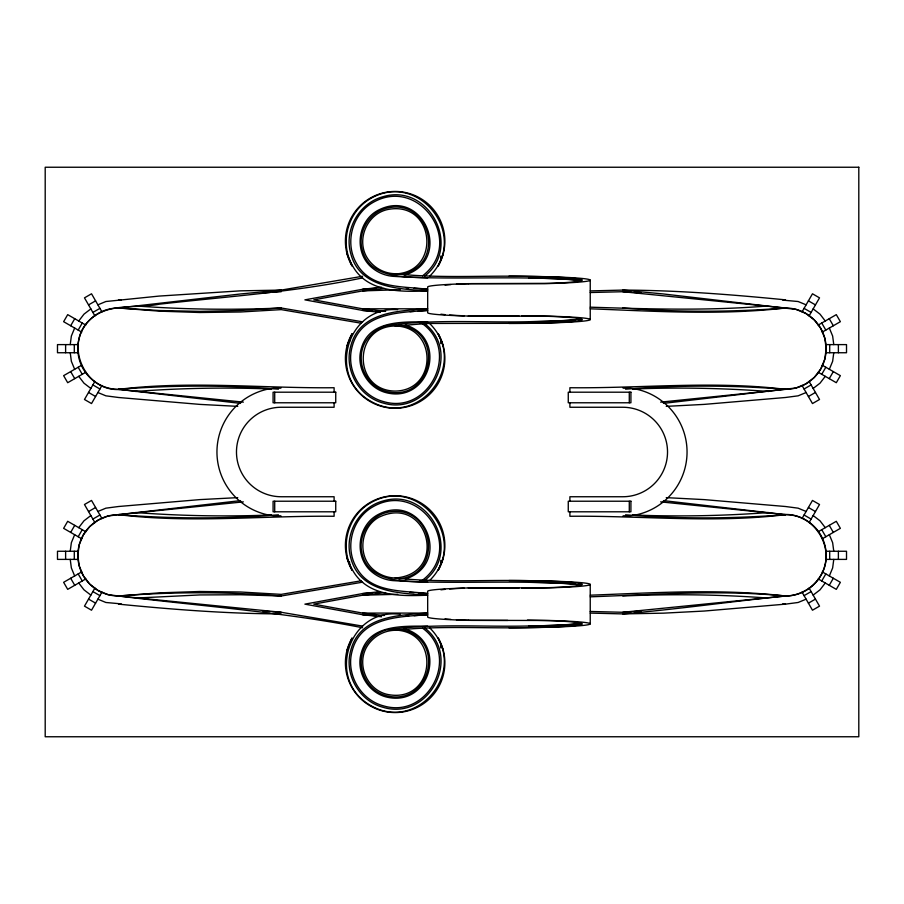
<?xml version="1.0" encoding="UTF-8"?>
<svg xmlns="http://www.w3.org/2000/svg" width="904" height="904" viewBox="0 0 904 904"><rect width="100%" height="100%" fill="white"/><g stroke="black" fill="none" stroke-linecap="round" stroke-linejoin="round"><path stroke-width="1.36" d="M349.52 342.322L349.577 339.678M440.689 260.036L440.768 256.058M440.689 564.322L440.768 560.344M70.229 344.605L71.359 336.039L74.659 328.05M70.229 551.259L71.359 542.694L74.659 534.705M833.77 352.741L832.64 361.306L829.341 369.295M833.77 559.395L832.64 567.961L829.341 575.95M347.091 345.667L352.063 333.678A49.731 49.731 0 0 0 395.127 408.28A49.731 49.731 0 0 0 438.203 333.678L443.175 345.667M443.175 254.047L438.203 266.036A49.731 49.731 0 0 0 395.127 191.433A49.731 49.731 0 0 0 352.063 266.036L347.091 254.047M347.091 649.953L352.063 637.964A49.731 49.731 0 0 0 395.127 712.567A49.731 49.731 0 0 0 438.203 637.964L443.175 649.953M443.175 558.333L438.203 570.322A49.731 49.731 0 0 0 395.127 495.72A49.731 49.731 0 0 0 352.063 570.322L347.091 558.333M70.67 325.756L74.738 318.705M78.185 330.084L82.253 323.044M94.909 381.409L84.479 399.489L91.519 403.557L101.96 385.477M70.67 532.411L74.738 525.36M78.185 536.739L82.253 529.699M94.909 588.063L84.479 606.143L91.519 610.211L101.96 592.131M802.04 311.869L812.481 293.789L819.521 297.857L809.091 315.937M821.747 374.301L825.815 367.261M829.262 378.64L833.33 371.589M802.04 518.523L812.481 500.443L819.521 504.511L809.091 522.591M821.747 580.956L825.815 573.916M829.262 585.295L833.33 578.244M78.727 321.01L83.993 314.151L90.841 308.897M78.727 527.665L83.993 520.806L90.841 515.551M429.908 275.946C469.843 236.147 419.332 170.302 370.538 198.575C347.656 211.592 339.237 243.052 352.537 265.765C367.318 292.715 401.15 291.969 427.671 290.907C398.687 288.851 359.283 288.161 350.616 253.097C344.085 229.311 359.34 202.892 383.206 196.654C428.982 182.924 462.588 246.984 424.541 276.195M429.908 580.232C469.843 540.434 419.332 474.589 370.538 502.861C347.656 515.879 339.237 547.338 352.537 570.051C367.318 597.002 401.15 596.256 427.671 595.194C398.687 593.137 359.283 592.448 350.616 557.384C344.085 533.597 359.34 507.178 383.206 500.94C428.982 487.211 462.588 551.27 424.541 580.481M825.273 376.335L820.007 383.194L813.159 388.449M825.273 582.99L820.007 589.849L813.159 595.103M422.552 275.844C465.583 242.882 419.614 175.432 372.843 202.564C352.108 214.361 344.469 242.871 356.526 263.459C370.595 289.043 403.048 286.105 427.671 289.28L414.111 288.331M421.524 580.91C466.091 548.66 420.349 479.391 372.843 506.85C352.108 518.647 344.469 547.157 356.526 567.746C370.595 593.329 403.048 590.391 427.671 593.566L418.179 592.9M88.547 304.908L95.587 300.84M92.875 312.422L99.926 308.354M81.71 365.227L63.63 375.657L67.698 382.708L85.778 372.267M88.547 511.562L95.587 507.494M92.875 519.077L99.926 515.009M81.71 571.882L63.63 582.312L67.698 589.363L85.778 578.922M818.222 325.078L836.302 314.637L840.37 321.688L822.29 332.118M804.074 388.991L811.125 384.923M808.413 396.506L815.453 392.438M818.222 531.733L836.302 521.292L840.37 528.343L822.29 538.773M804.074 595.646L811.125 591.578M808.413 603.16L815.453 599.092M97.892 304.829L105.87 301.518L159.183 296.071L240.543 290.839L281.223 290.094L362.583 276.262M404.269 275.257C454.328 260.171 423.558 185.874 377.488 210.609C357.927 221.423 354.085 250.611 370.177 266.126C376.957 272.511 385.827 276.195 395.127 276.454C439.819 279.234 484.612 277.291 529.348 278.025A76.546 3.887 0 0 1 580.989 280.455M97.892 511.483L105.87 508.172L118.503 506.511L199.863 499.607L237.741 497.641M806.108 392.517L798.13 395.828L785.497 397.489L704.137 404.393L666.259 406.359M405.478 579.035C454.271 562.898 422.62 490.363 377.488 514.896C357.927 525.71 354.085 554.898 370.177 570.413C376.957 576.797 385.827 580.481 395.127 580.741C439.819 583.521 484.612 581.577 529.348 582.312A76.546 3.887 0 0 1 575.452 584.12M806.108 599.171L798.13 602.482L785.497 604.143L704.137 611.047L663.457 613.161L622.777 613.906L590.233 613.093M381.567 287.223L362.583 289.28L304.897 299.857L362.583 310.434L380.211 312.343M384.279 288.466L362.583 290.907L313.767 299.857L362.583 308.806L385.635 311.394M380.211 591.657L362.583 593.566L304.897 604.143L362.583 614.72L381.567 616.777M385.635 592.606L362.583 595.194L313.767 604.143L362.583 613.093L384.279 615.534M119.565 389.488C84.355 391.5 63.811 343.927 89.745 319.903C108.22 302.23 136.323 308.863 159.183 304.207C227.164 296.501 295.506 292.026 362.583 277.89M361.204 580.786L281.223 594.38L240.543 592.007L199.863 591.487L159.183 592.854L118.503 596.007L107.983 594.617L98.163 590.561L89.745 584.097L83.281 575.667L79.213 565.859L77.823 555.327L79.213 544.796L83.281 534.987L89.745 526.557L98.163 520.094L107.983 516.037L119.565 514.512M136.741 598.019L199.863 594.934L240.543 594.753L281.223 596.007L362.583 582.176M401.421 274.387C446.723 265.686 430.993 196.914 386.324 208.282C368.685 212.892 357.419 232.407 362.244 249.979C369.668 278.737 404.63 276.624 427.671 277.89M400.223 289.687L362.583 290.907M395.127 325.994C352.628 326.502 352.628 390.584 395.127 391.082C437.638 390.584 437.638 326.502 395.127 325.994L427.671 323.451L528.93 323.316A73.326 3.887 0 0 0 581.667 320.072A73.326 3.887 0 0 0 544.626 316.197L521.834 315.903M395.127 578.006C449.593 574.063 427.999 493.46 378.855 517.269C360.82 527.247 357.272 554.163 372.12 568.469C378.369 574.368 386.55 577.758 395.127 578.006C439.57 582.877 484.329 579.622 528.93 580.684A73.326 3.887 0 0 1 581.667 583.927A73.326 3.887 0 0 1 544.626 587.803L521.834 588.097M398.913 579.012C446.418 573.373 432.7 500.997 386.324 512.568C368.685 517.178 357.419 536.693 362.244 554.265C369.668 583.024 404.63 580.91 427.671 582.176M397.681 594.301L362.583 595.194M663.457 403.376L796.017 387.963L805.837 383.906L814.255 377.443L820.719 369.013L824.787 359.204L826.177 348.673L824.787 338.141L820.719 328.333L814.255 319.903L805.837 313.439L796.017 309.383L663.457 293.969L622.777 290.094L590.233 290.907M240.543 500.624L118.503 514.647A40.68 40.68 0 0 0 77.823 555.327A40.68 40.68 0 0 0 118.503 596.007C199.953 606.064 281.98 611.805 362.583 627.738M281.223 290.094L240.543 293.969L118.503 307.993A40.68 40.68 0 0 0 77.823 348.673A40.68 40.68 0 0 0 118.503 389.353L240.543 403.376M622.777 613.906C677.164 609.319 731.2 601.488 785.497 596.007C799.814 595.77 813.351 587.95 820.719 575.667C836.799 549.632 814.911 513.088 784.435 514.512M782.683 300.117L798.13 301.518L806.108 304.829M334.107 511.8L334.107 516.274C262.228 515.54 190.235 523.495 118.503 514.647L243.357 501.867M97.892 599.171L105.87 602.482L121.317 603.883M660.643 402.133L785.497 389.353A40.68 40.68 0 0 0 826.177 348.673A40.68 40.68 0 0 0 785.497 307.993L622.777 291.721L590.233 292.534M590.233 611.466L622.777 612.279L785.497 596.007A40.68 40.68 0 0 0 826.177 555.327A40.68 40.68 0 0 0 785.497 514.647L663.457 500.624M575.452 319.88A76.546 3.887 0 0 1 529.348 321.688C481.674 322.864 433.705 318.886 386.324 325.655C377.714 328.231 370.357 333.87 365.645 341.52C354.515 359.995 365.385 386.234 386.324 391.432C432.7 403.003 446.418 330.627 398.913 324.988M580.989 623.545A76.546 3.887 0 0 1 529.348 625.975C481.674 627.15 433.705 623.172 386.324 629.941C377.714 632.517 370.357 638.156 365.645 645.806C354.515 664.282 365.385 690.52 386.324 695.718C430.993 707.086 446.723 638.314 401.421 629.613M392.415 273.923C442.463 275.336 435.705 198.869 386.709 209.739C366.696 214.7 356.312 239.786 366.945 257.448C372.843 267.268 383.669 273.517 395.127 273.72C439.57 278.59 484.329 275.336 528.93 276.398A73.326 3.887 0 0 1 581.667 279.641A73.326 3.887 0 0 1 544.615 283.517L471.425 283.653A73.348 3.887 0 0 0 456.441 284.263M243.357 402.133L118.503 389.353C190.235 380.505 262.228 388.46 334.107 387.726L334.107 392.2M660.643 501.867L785.497 514.647C713.764 523.495 641.772 515.54 569.893 516.274L569.893 511.8M362.583 289.28L376.143 288.331M410.043 311.677L414.111 311.383M418.179 311.1L427.671 310.434C399.387 312.434 360.594 312.66 352.074 347C345.746 370.007 360.504 395.568 383.59 401.602C429.242 415.275 461.13 349.95 421.524 323.09M362.583 593.566L372.075 592.9M376.143 592.617L380.211 592.323M405.975 616.245L408.687 616.053M414.111 615.669L427.671 614.72C399.387 616.72 360.594 616.946 352.074 651.287C345.746 674.294 360.504 699.854 383.59 705.888C428.541 719.381 460.791 655.705 422.552 628.156M767.259 305.981C708.352 310.908 649.219 309.044 590.233 307.179M135.34 391.466C180.597 388.098 226.056 387.183 271.403 389.048M768.66 512.534C723.403 515.901 677.943 516.817 632.597 514.952M262.996 292.839L270.002 292.41M272.816 292.241L281.223 291.721M362.583 321.824L281.223 307.993L240.543 310.49L199.863 311.36L159.183 310.513L118.503 307.993L159.183 311.145L199.863 312.513L240.543 311.993L281.223 309.62L361.204 323.214M118.503 389.353C171.715 385.149 225.209 385.014 278.421 389.183M625.579 389.183C678.791 385.014 732.285 385.149 785.497 389.353C713.764 380.505 641.772 388.46 569.893 387.726L569.893 392.2M278.421 514.817C225.209 518.986 171.715 518.851 118.503 514.647M785.497 514.647C732.285 518.851 678.791 518.986 625.579 514.817M590.233 596.821C655.287 594.527 720.465 589.611 785.497 596.007C720.544 588.504 655.298 592.741 590.233 595.194M622.777 612.279L631.184 611.759M633.998 611.59L641.004 611.16M427.671 321.824C403.647 322.061 368.719 319.451 361.046 349.407C356.04 367.623 367.725 387.85 385.997 392.63C429.762 404.031 448.734 338.345 405.478 324.965M427.671 626.11C403.647 626.348 368.719 623.737 361.046 653.694C356.04 671.909 367.725 692.136 385.997 696.916C430.654 708.318 448.644 641.196 404.269 628.743M281.223 307.993C233.074 310.083 184.811 309.597 136.741 305.981M632.597 389.048C677.943 387.183 723.403 388.098 768.66 391.466M271.403 514.952C226.056 516.817 180.597 515.901 135.34 512.534M622.777 596.007C670.926 593.917 719.188 594.403 767.259 598.019M468.317 283.653L549.587 283.517A81.349 3.887 0 0 0 587.453 279.144A81.349 3.887 0 0 0 508.952 276.262M468.317 587.939L549.587 587.803A81.349 3.887 0 0 0 587.453 583.43A81.349 3.887 0 0 0 508.952 580.549M274.217 387.85L281.223 387.726A64.274 64.274 0 0 0 216.949 452A64.274 64.274 0 0 0 281.223 516.274L274.217 516.15M629.783 516.15L622.777 516.274A64.274 64.274 0 0 0 687.051 452A64.274 64.274 0 0 0 622.777 387.726L629.783 387.85M419.535 580.684L427.671 580.549M507.765 620.415L471.425 620.347A73.348 3.887 0 0 1 456.441 619.737M519.02 315.948L471.425 316.061A73.348 3.887 0 0 1 468.498 315.971M392.415 630.077C442.463 628.664 435.705 705.131 386.709 694.261C366.696 689.3 356.312 664.214 366.945 646.552C372.843 636.732 383.669 630.483 395.127 630.28C439.57 625.41 484.329 628.664 528.93 627.602A73.326 3.887 0 0 0 581.667 624.359A73.326 3.887 0 0 0 544.626 620.483L527.45 620.099M78.365 344.605L57.483 344.605L57.483 352.741L78.365 352.741M825.634 344.605L846.517 344.605L846.517 352.741L825.634 352.741M78.365 551.259L57.483 551.259L57.483 559.395L78.365 559.395M825.634 551.259L846.517 551.259L846.517 559.395L825.634 559.395M362.583 308.806L427.671 308.806C398.687 310.863 359.283 311.552 350.616 346.616C344.085 370.403 359.34 396.822 383.206 403.06C428.982 416.789 462.588 352.729 424.541 323.519M419.535 323.316L427.671 323.451M519.02 588.052L471.425 587.939A73.348 3.887 0 0 0 468.498 588.029M362.583 613.093L427.671 613.093C398.687 615.149 359.283 615.839 350.616 650.903C344.085 674.689 359.34 701.108 383.206 707.346C428.982 721.076 462.588 657.016 424.541 627.805M622.777 290.094C677.152 290.263 731.404 294.534 785.497 299.857M281.223 613.906C226.847 613.737 172.596 609.466 118.503 604.143M468.317 316.061L549.587 316.197A81.349 3.887 0 0 1 587.453 320.57A81.349 3.887 0 0 1 508.952 323.451M468.317 620.347L549.587 620.483A81.349 3.887 0 0 1 587.453 624.856A81.349 3.887 0 0 1 508.952 627.738M590.233 308.806C655.298 311.258 720.544 315.496 785.497 307.993C731.347 312.309 676.915 312.264 622.777 307.993M237.741 406.359L199.863 404.393L118.503 397.489L105.87 395.828L97.892 392.517M666.259 497.641L704.137 499.607L785.497 506.511L798.13 508.172L806.108 511.483M622.777 291.721L631.184 292.241M633.998 292.41L641.004 292.839M281.223 596.007C227.085 591.736 172.653 591.691 118.503 596.007L281.223 612.279L362.583 626.11M262.996 611.16L270.002 611.59M272.816 611.759L281.223 612.279M405.975 287.755L408.687 287.947M362.583 310.434L372.075 311.1M376.143 311.383L380.211 311.677M410.043 592.323L414.111 592.617M362.583 614.72L376.143 615.669M118.503 299.857L121.317 300.117M782.683 603.883L785.497 604.143M397.681 309.699C347.192 305.891 326.502 376.437 370.538 401.139C419.332 429.411 469.843 363.566 429.908 323.768M400.223 614.313C348.639 607.409 325.327 680.102 370.538 705.425C419.332 733.698 469.843 667.853 429.908 628.054M808.413 300.84L815.453 304.908M804.074 308.354L811.125 312.422M822.29 365.227L840.37 375.657L836.302 382.708L818.222 372.267M808.413 507.494L815.453 511.562M804.074 515.009L811.125 519.077M822.29 571.882L840.37 582.312L836.302 589.363L818.222 578.922M85.778 325.078L67.698 314.637L63.63 321.688L81.71 332.118M92.875 384.923L99.926 388.991M88.547 392.438L95.587 396.506M85.778 531.733L67.698 521.292L63.63 528.343L81.71 538.773M92.875 591.578L99.926 595.646M88.547 599.092L95.587 603.16M813.159 308.897L820.007 314.151L825.273 321.01M813.159 515.551L820.007 520.806L825.273 527.665M90.841 388.449L83.993 383.194L78.727 376.335M90.841 595.103L83.993 589.849L78.727 582.99M829.262 318.705L833.33 325.756M821.747 323.044L825.815 330.084M809.091 381.409L819.521 399.489L812.481 403.557L802.04 385.477M829.262 525.36L833.33 532.411M821.747 529.699L825.815 536.739M809.091 588.063L819.521 606.143L812.481 610.211L802.04 592.131M101.96 311.869L91.519 293.789L84.479 297.857L94.909 315.937M78.185 367.261L82.253 374.301M70.67 371.589L74.738 378.64M101.96 518.523L91.519 500.443L84.479 504.511L94.909 522.591M78.185 573.916L82.253 580.956M70.67 578.244L74.738 585.295M829.341 328.05L832.64 336.039L833.77 344.605M829.341 534.705L832.64 542.694L833.77 551.259M74.659 369.295L71.359 361.306L70.229 352.741M74.659 575.95L71.359 567.961L70.229 559.395M440.689 339.678L440.768 343.656M440.689 643.964L440.768 647.942M349.52 561.678L349.577 564.322M838.381 344.605L838.381 352.741M838.381 551.259L838.381 559.395M829.702 344.605L829.702 352.741M829.702 551.259L829.702 559.395M629.286 392.2L629.286 402.777M629.286 501.223L629.286 511.8M590.233 280.15L590.233 319.564M590.233 584.436L590.233 623.85M569.893 402.777L569.893 407.252L622.777 407.252A44.748 44.748 0 0 1 667.525 452A44.748 44.748 0 0 1 622.777 496.748L569.893 496.748L569.893 501.223M334.107 402.777L334.107 407.252L281.223 407.252A44.748 44.748 0 0 0 236.475 452A44.748 44.748 0 0 0 281.223 496.748L334.107 496.748L334.107 501.223M274.714 392.2L274.714 402.777M274.714 501.223L274.714 511.8M74.297 344.605L74.297 352.741M74.297 551.259L74.297 559.395M65.619 344.605L65.619 352.741M65.619 551.259L65.619 559.395M450.881 619.398A73.348 3.887 0 0 1 445.028 618.924M468.317 620.347A81.394 3.887 0 0 1 427.682 616.98L427.671 591.306A81.394 3.887 0 0 1 468.317 587.939M440.915 589.815A73.348 3.887 0 0 1 445.028 589.363M449.604 588.979A73.348 3.887 0 0 1 464.238 588.188M579.939 623.229A73.326 3.887 0 0 1 528.93 625.975M578.481 584.425A76.546 3.887 0 0 1 580.989 584.741M528.93 582.312A73.326 3.887 0 0 1 579.939 585.057M445.028 285.076A73.348 3.887 0 0 1 450.881 284.602M468.317 283.653A81.394 3.887 0 0 0 427.682 287.02L427.671 312.694A81.394 3.887 0 0 0 468.317 316.061M528.93 278.025A73.326 3.887 0 0 1 579.939 280.771M580.989 319.259A76.546 3.887 0 0 1 578.481 319.575M579.939 318.942A73.326 3.887 0 0 1 528.93 321.688M464.238 315.812A73.348 3.887 0 0 1 449.604 315.021M445.028 314.637A73.348 3.887 0 0 1 440.915 314.185M858.8 167.24L45.2 167.24L45.2 736.76L858.8 736.76L858.8 167.24M335.734 392.2L273.087 392.2L273.087 402.777L335.734 402.777L335.734 392.2M630.913 392.2L568.266 392.2L568.266 402.777L630.913 402.777L630.913 392.2M335.734 501.223L273.087 501.223L273.087 511.8L335.734 511.8L335.734 501.223M630.913 501.223L568.266 501.223L568.266 511.8L630.913 511.8L630.913 501.223"/></g></svg>
